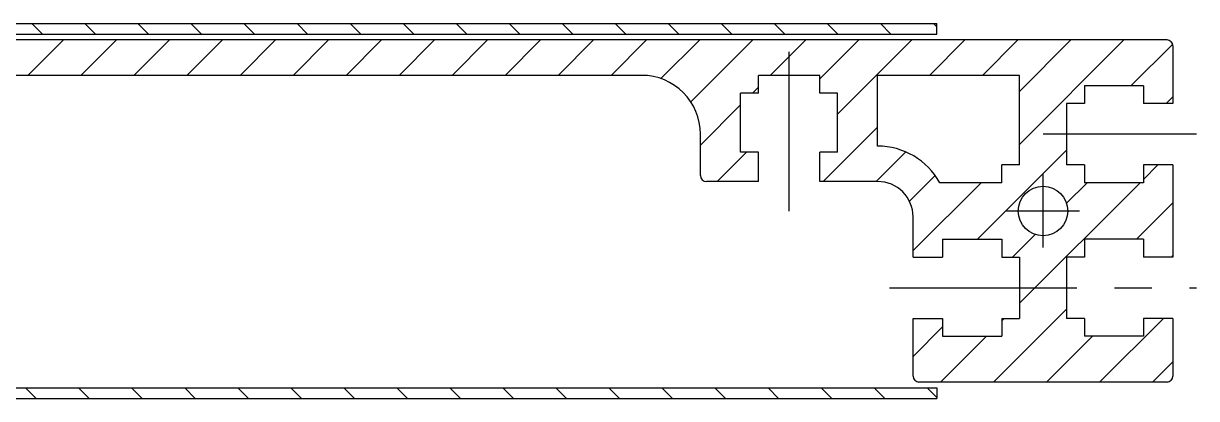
# Model space of a CAD drawing. Extents: x 0 to 1617, y -8 to 446.
# Drawn here: x 1467.6 to 1566.9, y 155.1 to 186.9 of the extents above; entities that cross this region are included whole.
import ezdxf

# ---------------------------------------------------------------- set-up
doc = ezdxf.new("R2010")
doc.units = 0
doc.header["$LTSCALE"] = 0.5
doc.linetypes.add('CENTER', pattern=[50.8, 31.75, -6.35, 6.35, -6.35])
for name, color, linetype in [('MSM_CENTER', 1, 'CENTER'), ('MSM_CONTINUOUS', 7, 'CONTINUOUS'), ('MSM_NARROW', 5, 'CONTINUOUS')]:
    doc.layers.add(name, color=color, linetype=linetype)

msp = doc.modelspace()

# ---------------------------------------------------------------- linework, layer by layer
at = {"layer": 'MSM_CENTER'}
for p, q in [((1532.439, 170.994), (1532.439, 184.514)), ((1566.939, 177.514), (1553.939, 177.514)), ((1553.939, 167.914), (1553.939, 174.114)), ((1557.039, 171.014), (1550.839, 171.014)), ((1540.939, 164.514), (1566.939, 164.514))]:
    msp.add_line(p, q, dxfattribs=at)
at = {"layer": 'MSM_CONTINUOUS'}
for p, q in [((1244.939, 186.914), (1544.939, 186.914)), ((1544.939, 186.014), (1544.939, 186.914)), ((1244.939, 186.014), (1544.939, 186.014)), ((1564.439, 185.514), (1445.439, 185.514)), ((1564.939, 185.014), (1564.939, 180.114)), ((1519.939, 182.514), (1464.939, 182.514)), ((1535.039, 182.514), (1529.839, 182.514)), ((1529.839, 181.014), (1529.839, 182.514)), ((1535.039, 181.014), (1535.039, 182.514)), ((1551.939, 182.514), (1539.939, 182.514)), ((1539.939, 176.514), (1539.939, 182.514)), ((1551.939, 174.914), (1551.939, 182.514)), ((1528.339, 176.014), (1528.339, 181.014)), ((1529.839, 181.014), (1528.339, 181.014)), ((1536.539, 181.014), (1535.039, 181.014)), ((1536.539, 176.014), (1536.539, 181.014)), ((1557.439, 181.614), (1557.439, 180.114)), ((1562.439, 181.614), (1557.439, 181.614)), ((1562.439, 181.614), (1562.439, 180.114)), ((1555.939, 180.114), (1555.939, 174.914)), ((1557.439, 180.114), (1555.939, 180.114)), ((1564.939, 180.114), (1562.439, 180.114)), ((1524.939, 174.014), (1524.939, 177.514)), ((1529.839, 176.014), (1528.339, 176.014)), ((1529.839, 173.514), (1529.839, 176.014)), ((1535.039, 173.514), (1535.039, 176.014)), ((1536.539, 176.014), (1535.039, 176.014)), ((1551.939, 174.914), (1550.439, 174.914)), ((1550.439, 173.414), (1550.439, 174.914)), ((1557.439, 174.914), (1555.939, 174.914)), ((1557.439, 174.914), (1557.439, 173.414)), ((1564.939, 174.914), (1562.439, 174.914)), ((1562.439, 174.914), (1562.439, 173.414)), ((1564.939, 174.914), (1564.939, 167.114)), ((1529.839, 173.514), (1525.439, 173.514)), ((1539.939, 173.514), (1535.039, 173.514)), ((1550.439, 173.414), (1545.192, 173.414)), ((1562.439, 173.414), (1557.439, 173.414)), ((1542.939, 167.114), (1542.939, 170.514)), ((1545.439, 168.614), (1545.439, 167.114)), ((1545.439, 168.614), (1550.439, 168.614)), ((1550.439, 168.614), (1550.439, 167.114)), ((1557.439, 168.614), (1557.439, 167.114)), ((1562.439, 168.614), (1557.439, 168.614)), ((1562.439, 168.614), (1562.439, 167.114)), ((1542.939, 167.114), (1545.439, 167.114)), ((1550.439, 167.114), (1551.939, 167.114)), ((1551.939, 167.114), (1551.939, 161.914)), ((1555.939, 167.114), (1555.939, 161.914)), ((1557.439, 167.114), (1555.939, 167.114)), ((1564.939, 167.114), (1562.439, 167.114)), ((1542.939, 157.014), (1542.939, 161.914)), ((1542.939, 161.914), (1545.439, 161.914)), ((1545.439, 161.914), (1545.439, 160.414)), ((1550.439, 161.914), (1550.439, 160.414)), ((1550.439, 161.914), (1551.939, 161.914)), ((1557.439, 161.914), (1555.939, 161.914)), ((1557.439, 161.914), (1557.439, 160.414)), ((1564.939, 161.914), (1562.439, 161.914)), ((1562.439, 161.914), (1562.439, 160.414)), ((1564.939, 161.914), (1564.939, 157.014)), ((1545.439, 160.414), (1550.439, 160.414)), ((1562.439, 160.414), (1557.439, 160.414)), ((1244.939, 156.014), (1544.939, 156.014)), ((1564.439, 156.514), (1543.439, 156.514)), ((1544.939, 156.014), (1544.939, 155.114)), ((1244.939, 155.114), (1544.939, 155.114))]:
    msp.add_line(p, q, dxfattribs=at)
msp.add_circle((1553.939, 171.014), 2.1, dxfattribs=at)
for centre, radius, start, end in [((1564.439, 185.014), 0.5, 0, 90), ((1519.939, 177.514), 5, 0, 90), ((1539.939, 170.514), 6, 28.90333, 90), ((1525.439, 174.014), 0.5, 180, 270), ((1539.939, 170.514), 3, 0, 90), ((1543.439, 157.014), 0.5, 180, 270), ((1564.439, 157.014), 0.5, 270, 0)]:
    msp.add_arc(centre, radius, start, end, dxfattribs=at)
at = {"layer": 'MSM_NARROW'}
for p, q in [((1469.224, 186.014), (1468.324, 186.914)), ((1473.714, 186.014), (1472.814, 186.914)), ((1478.204, 186.014), (1477.304, 186.914)), ((1482.694, 186.014), (1481.794, 186.914)), ((1487.184, 186.014), (1486.284, 186.914)), ((1491.674, 186.014), (1490.774, 186.914)), ((1496.164, 186.014), (1495.264, 186.914)), ((1500.654, 186.014), (1499.754, 186.914)), ((1505.145, 186.014), (1504.245, 186.914)), ((1509.635, 186.014), (1508.735, 186.914)), ((1514.125, 186.014), (1513.225, 186.914)), ((1518.615, 186.014), (1517.715, 186.914)), ((1523.105, 186.014), (1522.205, 186.914)), ((1527.595, 186.014), (1526.695, 186.914)), ((1532.085, 186.014), (1531.185, 186.914)), ((1536.575, 186.014), (1535.675, 186.914)), ((1541.066, 186.014), (1540.166, 186.914)), ((1544.939, 186.631), (1544.656, 186.914)), ((1467.988, 182.514), (1470.988, 185.514)), ((1472.478, 182.514), (1475.478, 185.514)), ((1476.968, 182.514), (1479.968, 185.514)), ((1481.458, 182.514), (1484.458, 185.514)), ((1485.948, 182.514), (1488.948, 185.514)), ((1490.438, 182.514), (1493.438, 185.514)), ((1494.928, 182.514), (1497.928, 185.514)), ((1499.419, 182.514), (1502.419, 185.514)), ((1503.909, 182.514), (1506.909, 185.514)), ((1508.399, 182.514), (1511.399, 185.514)), ((1512.889, 182.514), (1515.889, 185.514)), ((1517.379, 182.514), (1520.379, 185.514)), ((1521.589, 182.234), (1524.869, 185.514)), ((1524.113, 180.268), (1529.359, 185.514)), ((1530.849, 182.514), (1533.849, 185.514)), ((1535.039, 182.214), (1538.34, 185.514)), ((1536.539, 179.224), (1542.83, 185.514)), ((1544.32, 182.514), (1547.32, 185.514)), ((1548.81, 182.514), (1551.81, 185.514)), ((1551.939, 181.153), (1556.3, 185.514)), ((1551.939, 176.663), (1560.79, 185.514)), ((1561.38, 181.614), (1564.919, 185.153)), ((1529.349, 181.014), (1529.839, 181.504)), ((1524.939, 176.604), (1528.339, 180.004)), ((1564.37, 180.114), (1564.939, 180.683)), ((1535.32, 173.514), (1539.939, 178.134)), ((1526.34, 173.514), (1528.84, 176.014)), ((1539.81, 173.514), (1542.318, 176.023)), ((1548.38, 168.614), (1555.939, 176.173)), ((1562.439, 173.693), (1563.661, 174.914)), ((1542.629, 171.843), (1544.807, 174.022)), ((1542.939, 167.663), (1548.69, 173.414)), ((1551.939, 163.193), (1562.161, 173.414)), ((1555.932, 171.676), (1557.67, 173.414)), ((1561.851, 168.614), (1564.939, 171.703)), ((1551.37, 167.114), (1553.277, 169.021)), ((1564.841, 167.114), (1564.939, 167.213)), ((1549.751, 156.514), (1555.939, 162.703)), ((1550.439, 161.693), (1550.661, 161.914)), ((1558.731, 156.514), (1564.131, 161.914)), ((1542.939, 158.683), (1545.439, 161.183)), ((1545.261, 156.514), (1549.161, 160.414)), ((1554.241, 156.514), (1558.141, 160.414)), ((1563.221, 156.514), (1564.939, 158.232)), ((1468.693, 155.114), (1467.793, 156.014)), ((1473.183, 155.114), (1472.283, 156.014)), ((1477.673, 155.114), (1476.773, 156.014)), ((1482.163, 155.114), (1481.263, 156.014)), ((1486.653, 155.114), (1485.753, 156.014)), ((1491.143, 155.114), (1490.243, 156.014)), ((1495.633, 155.114), (1494.733, 156.014)), ((1500.124, 155.114), (1499.224, 156.014)), ((1504.614, 155.114), (1503.714, 156.014)), ((1509.104, 155.114), (1508.204, 156.014)), ((1513.594, 155.114), (1512.694, 156.014)), ((1518.084, 155.114), (1517.184, 156.014)), ((1522.574, 155.114), (1521.674, 156.014)), ((1527.064, 155.114), (1526.164, 156.014)), ((1531.554, 155.114), (1530.654, 156.014)), ((1536.045, 155.114), (1535.145, 156.014)), ((1540.535, 155.114), (1539.635, 156.014)), ((1544.939, 155.2), (1544.125, 156.014))]:
    msp.add_line(p, q, dxfattribs=at)

doc.saveas('drawing.dxf')
